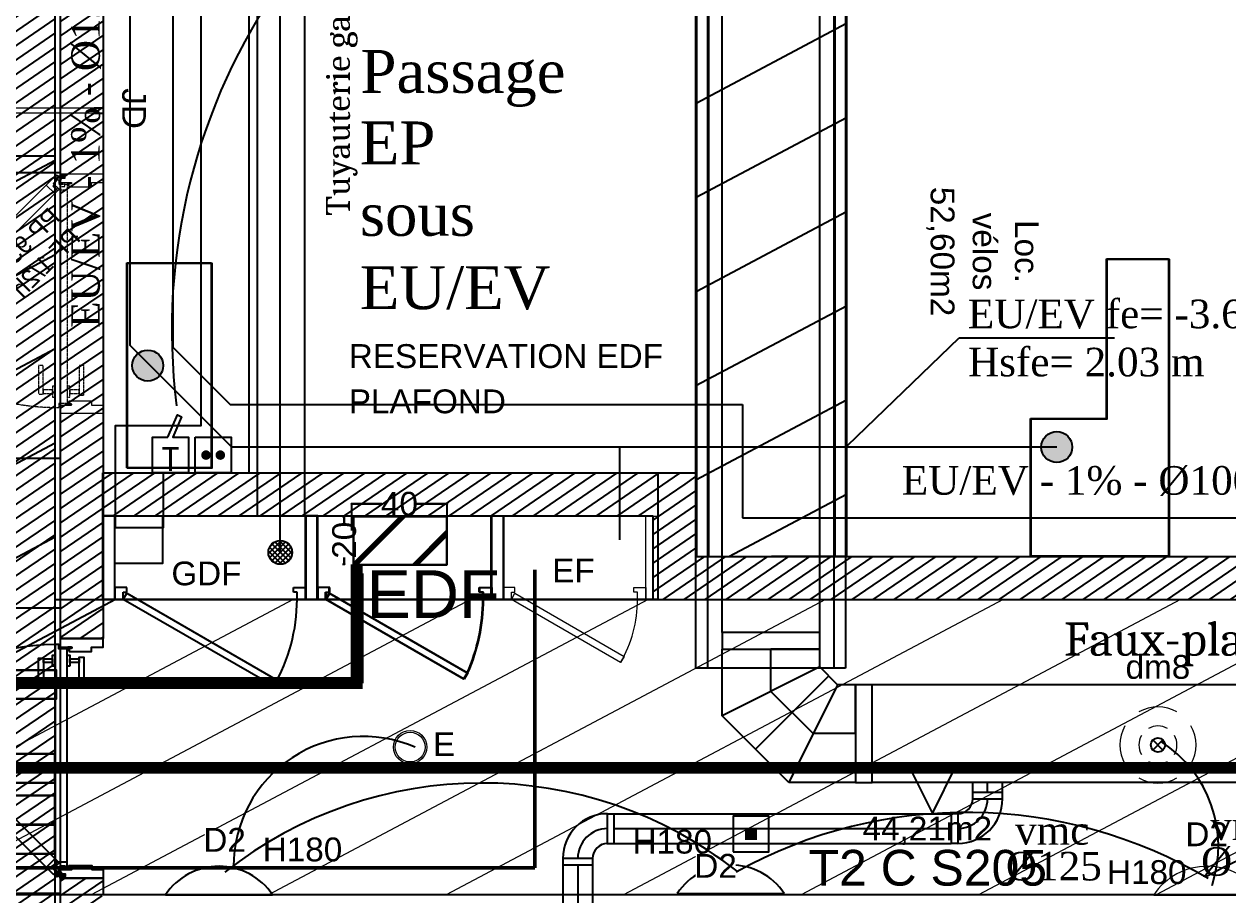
# Model space of a CAD drawing. Header units: millimetres. Extents: x 522027 to 600964, y -380282 to -298602.
# Drawn here: x 565261 to 570315, y -344050 to -340395 of the extents above; entities that cross this region are included whole.
import ezdxf

# ---------------------------------------------------------------- set-up
doc = ezdxf.new("R2010")
doc.units = ezdxf.units.MM
for name, pattern in [('Style de ligne -14', [0.442913, 0.295276, -0.147638]), ('Style de ligne -16', [0.192476, 0.123031, -0.069444]), ('Style de ligne -2', [0.694425, 0.48607, -0.208355])]:
    doc.linetypes.add(name, pattern=pattern)
for name, color, linetype in [('3-BAT C-Niveau -2', 7, 'Continuous'), ('prlm-EAU-EF', 161, 'Continuous'), ('prlm-EAU-EP', 141, 'Continuous'), ('prlm-EAU-EUEV', 25, 'Continuous'), ('prlm-ELEC-BT', 1, 'Continuous'), ('prlm-GAZ', 2, 'Continuous'), ('prlm-GT', 242, 'Continuous'), ('prlm-MOD', 64, 'Continuous'), ('prlm-TELECOM', 3, 'Continuous')]:
    doc.layers.add(name, color=color, linetype=linetype)
for name, color, linetype, lineweight in [('faux plafond', 9, 'Continuous', 15), ('prlm-ELEC-CFO', 1, 'Continuous', 25), ('prlm-VMC', 82, 'Continuous', 25), ('RESERAVTION', 5, 'Continuous', 30)]:
    doc.layers.add(name, color=color, linetype=linetype, lineweight=lineweight)
doc.styles.add('Arial', font='arial.ttf')
doc.styles.add('Futura Book', font='')
doc.styles.add('Geneva', font='arial.ttf')
doc.styles.add('prlm-eau-euev', font='pala.ttf', dxfattribs={"height": 18})
doc.styles.add('prlm-mod', font='cambriaz.ttf', dxfattribs={"height": 18})
doc.styles.add('prlm-vmc', font='pala.ttf', dxfattribs={"height": 14})
doc.styles.get("Standard").update_dxf_attribs({"font": 'arial.ttf'})
doc.styles.get('Futura Book').set_extended_font_data('Futura Book')
doc.dimstyles.get("Standard").update_dxf_attribs({"dimtxt": 100, "dimasz": 2.285, "dimexe": 0.18, "dimexo": 0.0625, "dimgap": 0, "dimtad": 0, "dimtoh": 1, "dimdec": 0, "dimlfac": 0.1, "dimzin": 0, "dimdsep": 46, "dimtxsty": 'Standard', "dimblk": 'ORIGIN', "dimcen": 0.09, "dimclrd": 256, "dimclre": 256, "dimclrt": 256, "dimadec": 0, "dimazin": 0, "dimtfac": 1, "dimtdec": 0, "dimtofl": 0, "dimtmove": 0, "dimatfit": 3, "dimldrblk": 'ORIGIN', "dimfxl": 1, "dimtolj": 1, "dimtzin": 0, "dimlwd": -1, "dimlwe": 25, "dimarcsym": 0})
pattern_1 = [(45, (-1038857.4, 3522301.7), (-2545.5844, 2545.5844), []), (45, (-1038657.4, 3522301.7), (-2545.5844, 2545.5844), []), (45, (-1038457.4, 3522301.7), (-2545.5844, 2545.5844), [])]
pattern_2 = [(34.276399, (505201.977, 142745.115), (-23.42441, 44.173488), [])]

# ---------------------------------------------------------------- blocks, each defined once
blk = doc.blocks.new('Porte 93 PF1_2h')
at = {"color": 7, "linetype": 'Continuous', "lineweight": 18}
blk.add_line((8.17, 11.29), (4.64, 14.82), dxfattribs=at)
at = {"color": 8, "linetype": 'Style de ligne -16', "lineweight": 18, "true_color": 0x808080}
blk.add_line((6.77, 6.09), (6.77, 11.09), dxfattribs=at)
at = {"color": 7, "linetype": 'Continuous', "lineweight": 5}
blk.add_line((1.2, 8.63), (1.2, 9.51), dxfattribs=at)
at = {"color": 7, "linetype": 'Continuous', "lineweight": 13, "flags": 128}
for points in [[(1.58, 11.77), (2.64, 10.71), (3.9, 11.96), (6.38, 9.49), (71.48, 74.59), (69, 77.07), (70.26, 78.33), (69.2, 79.39)], [(0, -9), (0, 9), (3.56, 9), (3.56, 4.19), (4.06, 4.19), (4.06, 5.3), (5.36, 5.3), (5.36, -4.2), (3.56, -4.2), (3.56, -9)], [(100.53, 9), (96.96, 9), (96.96, 4.19), (96.47, 4.19), (96.47, 5.3), (95.16, 5.3), (95.16, -4.2), (96.96, -4.2), (96.96, -9), (100.53, -9)]]:
    blk.add_lwpolyline(points, close=True, dxfattribs=at)
at = {"color": 7, "linetype": 'Continuous', "lineweight": 18, "flags": 128}
for points in [[(60.16, 80.25), (61.58, 78.83), (53.09, 70.35), (51.68, 71.76)], [(61.4, 78.66), (64.17, 75.89), (63.11, 74.83), (60.34, 77.6)], [(65.3, 77.02), (66.07, 76.25), (62.75, 72.93), (61.98, 73.7)], [(67.05, 68.63), (66.28, 69.39), (69.6, 72.72), (70.37, 71.95)], [(70.95, 66.99), (68.18, 69.76), (69.24, 70.82), (72.01, 68.05)], [(64.95, 58.16), (63.54, 59.58), (72.54, 68.58), (73.95, 67.17)], [(4.39, 11.48), (5.05, 12.15), (6.37, 10.83), (5.7, 10.17)], [(3.64, 4.29), (3.64, 5.79), (3.78, 5.93), (4.46, 5.93), (4.88, 5.51), (4.88, 5.39), (3.96, 5.39), (3.96, 4.29)], [(96.89, 4.29), (96.89, 5.79), (96.75, 5.93), (96.07, 5.93), (95.65, 5.51), (95.65, 5.39), (96.57, 5.39), (96.57, 4.29)]]:
    blk.add_lwpolyline(points, close=True, dxfattribs=at)
at = {"color": 8, "linetype": 'Style de ligne -16', "lineweight": 18, "true_color": 0x808080, "flags": 128}
for points in [[(80.3, 16.09), (80.3, 18.09), (92.3, 18.09), (92.3, 16.09)], [(90.55, 12.18), (90.55, 16.09), (92.05, 16.09), (92.05, 12.18)], [(2.45, 11.09), (2.45, 9.59), (4.23, 9.59), (4.23, 6.09), (96.3, 6.09), (96.3, 9.59), (98.08, 9.59), (98.08, 11.09)], [(88.95, 11.09), (88.95, 12.18), (93.65, 12.18), (93.65, 11.09)], [(4.23, 8.91), (5.17, 8.91), (5.17, 7.05), (4.23, 7.05)], [(88.95, 5), (88.95, 6.09), (93.65, 6.09), (93.65, 5)], [(80.3, -0.91), (80.3, 1.09), (92.8, 1.09), (92.8, -0.91)], [(90.55, 1.09), (90.55, 5), (92.05, 5), (92.05, 1.09)]]:
    blk.add_lwpolyline(points, close=True, dxfattribs=at)
at = {"color": 7, "linetype": 'Continuous', "lineweight": 5, "flags": 128}
for points in [[(2.35, 11), (1.87, 10.53, 0.143165), (1.69, 10.87, 0.143165), (1.35, 11.05), (1.82, 11.53)], [(2.45, 10.01), (1.78, 10.01, 0.143165), (1.89, 10.38, 0.143165), (1.78, 10.75), (2.45, 10.75)], [(0.83, 9), (0.83, 9.8, 0.143165), (1.2, 9.69, 0.143165), (1.57, 9.8), (1.57, 9)]]:
    blk.add_lwpolyline(points, format="xyb", close=True, dxfattribs=at)
at = {"color": 7, "linetype": 'Continuous', "lineweight": 18, "flags": 128}
blk.add_lwpolyline([(4.1, 11.37), (3.56, 11.09), (2.95, 10.48), (2.76, 10.68), (3.32, 11.25), (4.04, 11.48), (4.1, 11.37)], dxfattribs=at)
at = {"color": 7, "linetype": 'Continuous', "lineweight": 5, "flags": 128}
for points in [[(0.49, 9), (2.51, 9), (2.51, 8.63), (0.49, 8.63)], [(0.63, 8.63), (1.2, 8.63), (1.2, 6.94), (0.63, 6.94)], [(1.2, 8.63), (1.77, 8.63), (1.77, 6.94), (1.2, 6.94)]]:
    blk.add_lwpolyline(points, close=True, dxfattribs=at)
at = {"color": 8, "linetype": 'Style de ligne -16', "lineweight": 18, "true_color": 0x808080, "flags": 128}
blk.add_lwpolyline([(3.95, 9.03), (3.37, 9.21), (2.51, 9.21), (2.51, 9.49), (3.31, 9.49), (3.99, 9.15), (3.95, 9.03)], dxfattribs=at)
at = {"color": 7, "linetype": 'Continuous', "lineweight": 5}
for radius in [0.689, 0.429]:
    blk.add_circle((1.2, 10.38), radius, dxfattribs=at)
at = {"color": 8, "linetype": 'Style de ligne -16', "lineweight": 18, "true_color": 0x808080}
blk.add_arc((1.2, 10.38), 96.88, 0.4199, 44.5328, dxfattribs=at)
at = {"color": 7, "insert": (13.44, 13.81), "char_height": 7.5516, "attachment_point": 1, "rotation": 45, "line_spacing_factor": 0.962448, "style": 'Futura Book'}
blk.add_mtext('PP 93*204+FP\\PPF 1/2h\\P', dxfattribs=at)
blk = doc.blocks.new('Groupe-157-1')
at = {"color": 7, "linetype": 'Continuous', "lineweight": 13}
for p, q in [((14948.57, -46381.28), (14899.39, -46390.59)), ((14948.94, -46383.23), (14899.76, -46392.54))]:
    blk.add_line(p, q, dxfattribs=at)
at = {"color": 7, "linetype": 'Continuous', "lineweight": 25, "flags": 128}
blk.add_lwpolyline([(14948.57, -46381.28), (14944.96, -46381.96), (14945.33, -46383.91), (14948.94, -46383.23)], dxfattribs=at)
blk = doc.blocks.new('xi.lumd2')
at = {"layer": 'prlm-ELEC-CFO', "color": 0}
blk.add_line((0, 22.49), (0, -22.49), dxfattribs=at)
at = {"layer": 'prlm-ELEC-CFO', "color": 0, "linetype": 'ByBlock', "lineweight": 13}
blk.add_arc((-15.08, 0), 27.08, 303.8441, 56.1559, dxfattribs=at)
blk = doc.blocks.new('xi.BSO')
at = {"layer": 'prlm-ELEC-CFO', "lineweight": 5}
blk.add_hatch(color=0, dxfattribs=at).paths.add_polyline_path([(-2.5, -2.5), (2.5, -2.5), (2.5, 2.5), (-2.5, 2.5)])
at = {"layer": 'prlm-ELEC-CFO', "color": 0, "flags": 128}
blk.add_lwpolyline([(-7.5, -7.5), (7.5, -7.5), (7.5, 7.5), (-7.5, 7.5)], close=True, dxfattribs=at)
blk = doc.blocks.new('xi.pc-sail')
at = {"layer": 'prlm-ELEC-CFO', "color": 0, "linetype": 'ByBlock', "lineweight": -2, "flags": 128}
blk.add_lwpolyline([(-7.5, 15), (7.5, 15), (7.5, 0), (-7.5, 0)], close=True, dxfattribs=at)
at = {"layer": 'prlm-ELEC-CFO', "color": 0, "linetype": 'ByBlock', "lineweight": 5, "const_width": 2}
for points in [[(-4, 7.5, 1), (-2, 7.5, 1)], [(2, 7.5, 1), (4, 7.5, 1)]]:
    blk.add_lwpolyline(points, format="xyb", close=True, dxfattribs=at)
blk = doc.blocks.new('xi.it-sail')
at = {"layer": 'prlm-ELEC-CFO', "color": 0, "linetype": 'ByBlock', "lineweight": -2, "flags": 128}
blk.add_lwpolyline([(-1.07, 15), (2.96, 24.33), (4.64, 23.6), (0.91, 15), (7.5, 15), (7.5, 0), (-7.5, 0), (-7.5, 15)], close=True, dxfattribs=at)
at = {"layer": 'prlm-ELEC-CFO', "color": 0, "linetype": 'ByBlock', "lineweight": -2, "insert": (0, 5.88), "char_height": 10, "width": 15.6384, "attachment_point": 5}
blk.add_mtext('{\\fTrebuchet MS|b0|i0|c0|p34;T}', dxfattribs=at)
blk = doc.blocks.new('xi.dm8')
at = {"layer": 'prlm-ELEC-CFO', "color": 0}
for points in [[(-2.12, 2.12), (2.12, -2.12)], [(2.12, 2.12), (-2.12, -2.12)]]:
    blk.add_lwpolyline(points, dxfattribs=at)
blk.add_circle((0, 0), 3, dxfattribs=at)
at = {"layer": 'prlm-ELEC-CFO', "color": 0, "lineweight": 13}
for radius, start, end in [(16, 60, 120), (16, 150, 210), (8, 60, 120), (16, 330, 30), (8, 150, 210), (8, 330, 30), (8, 240, 300), (16, 240, 300)]:
    blk.add_arc((0, 0), radius, start, end, dxfattribs=at)
blk = doc.blocks.new('xi.lumE')
at = {"layer": 'prlm-ELEC-CFO', "color": 0, "linetype": 'ByBlock', "lineweight": 13}
for radius in [7, 6.25]:
    blk.add_circle((0, 0), radius, dxfattribs=at)
blk = doc.blocks.new('_Origin')
at = {"color": 0, "linetype": 'ByBlock', "lineweight": -2}
blk.add_line((0, 0), (-1, 0), dxfattribs=at)
blk.add_circle((0, 0), 0.5, dxfattribs=at)
blk = doc.blocks.new('*D1166')
at = {"layer": 'Defpoints', "color": 0, "transparency": 16777216}
for p in [(567036.7, -342408.7), (566636.7, -342520.6), (567036.7, -342520.6)]:
    blk.add_point(p, dxfattribs=at)
at = {"layer": 'RESERAVTION', "lineweight": 25, "transparency": 16777216}
for p, q in [((566636.7, -342520.6), (566636.7, -342408.5)), ((567036.7, -342520.6), (567036.7, -342408.5))]:
    blk.add_line(p, q, dxfattribs=at)
at = {"layer": 'RESERAVTION', "transparency": 16777216}
for p, q in [((566638.9, -342408.7), (566763.2, -342408.7)), ((567034.4, -342408.7), (566910.1, -342408.7))]:
    blk.add_line(p, q, dxfattribs=at)
at = {"layer": 'RESERAVTION', "transparency": 16777216, "xscale": 2.285, "yscale": 2.285, "zscale": 2.285, "rotation": 180}
blk.add_blockref('_Origin', (566636.7, -342408.7), dxfattribs=at)
at = {"layer": 'RESERAVTION', "transparency": 16777216, "xscale": 2.285, "yscale": 2.285, "zscale": 2.285}
blk.add_blockref('_Origin', (567036.7, -342408.7), dxfattribs=at)
at = {"layer": 'RESERAVTION', "transparency": 16777216, "insert": (566836.7, -342408.7), "char_height": 100, "attachment_point": 5, "style": 'Arial'}
blk.add_mtext('\\A1;40', dxfattribs=at)
blk = doc.blocks.new('*D1167')
at = {"layer": 'Defpoints', "color": 0, "transparency": 16777216}
for p in [(566598.1, -342461.2), (566598.1, -342661.2), (566605.1, -342661.2)]:
    blk.add_point(p, dxfattribs=at)
at = {"layer": 'RESERAVTION', "lineweight": 25, "transparency": 16777216}
for p, q in [((566598.2, -342461.2), (566605.3, -342461.2)), ((566598.2, -342661.2), (566605.3, -342661.2))]:
    blk.add_line(p, q, dxfattribs=at)
at = {"layer": 'RESERAVTION', "transparency": 16777216}
for p, q in [((566605.1, -342463.5), (566605.1, -342488.9)), ((566605.1, -342658.9), (566605.1, -342633.5))]:
    blk.add_line(p, q, dxfattribs=at)
at = {"layer": 'RESERAVTION', "transparency": 16777216, "xscale": 2.285, "yscale": 2.285, "zscale": 2.285}
for p, rotation in [((566605.1, -342461.2), 90), ((566605.1, -342661.2), 270)]:
    blk.add_blockref('_Origin', p, dxfattribs=dict(at, rotation=rotation))
at = {"layer": 'RESERAVTION', "transparency": 16777216, "insert": (566605.1, -342561.2), "char_height": 100, "attachment_point": 5, "rotation": 90, "style": 'Arial'}
blk.add_mtext('\\A1;20', dxfattribs=at)

msp = doc.modelspace()

# ---------------------------------------------------------------- hatches: boundary and pattern name
at = {"layer": '3-BAT C-Niveau -2'}
h = msp.add_hatch(dxfattribs=at)
h.set_pattern_fill('MURS MACONNERIE-2', color=256, scale=10, angle=-10.7236, style=0, pattern_type=2)
h.set_pattern_definition([(34.276399, (505201.977, 142710.897), (-23.42441, 44.173488), [])])
h.paths.add_polyline_path([(565211.5, -369569.5), (565391.5, -369769.5), (565391.5, -326721.9), (565211.5, -326721.9)])
h = msp.add_hatch(dxfattribs=at)
h.set_pattern_fill('MURS MACONNERIE-2', color=256, scale=10, angle=-10.7236, style=0, pattern_type=2)
h.set_pattern_definition(pattern_2)
h.paths.add_polyline_path([(565591.7, -335955.6), (565411.7, -335755.6), (565412.4, -342974.1), (565592.4, -342974)])
h = msp.add_hatch(dxfattribs=at)
h.set_pattern_fill('BA 13', color=256, scale=10, angle=-10.7236, style=0, pattern_type=2)
h.set_pattern_definition([(207.93621, (505019.33, 142779.7), (-142.2261, 319.79952), [])])
h.paths.add_polyline_path([(565594.5, -336585.2), (568084.4, -336585.3), (568081.6, -342629.2), (568714.4, -342628.8), (568714.4, -335955.3), (565594.5, -335955.2)])
h = msp.add_hatch(dxfattribs=at)
h.set_pattern_fill('MURS MACONNERIE-2', color=256, scale=10, angle=-10.7236, style=0, pattern_type=2)
h.set_pattern_definition(pattern_2)
h.paths.add_polyline_path([(567901.6, -342459.6), (568081.7, -342279.6), (565592.3, -342279.6), (565592.4, -342459.6)])
h = msp.add_hatch(dxfattribs=at)
h.set_pattern_fill('MURS MACONNERIE-2', color=256, scale=10, angle=-10.7236, style=0, pattern_type=2)
h.set_pattern_definition(pattern_2)
h.paths.add_polyline_path([(567901.6, -342809.2), (568081.6, -342629.2), (568081.7, -342279.6), (567901.6, -342459.6)])
h = msp.add_hatch(dxfattribs=at)
h.set_pattern_fill('MURS MACONNERIE-2', color=256, scale=10, angle=-10.7236, style=0, pattern_type=2)
h.set_pattern_definition(pattern_2)
h.paths.add_polyline_path([(568081.6, -342629.2), (567901.6, -342809.2), (576422.8, -342809.2), (576422.8, -342629.2)])
h = msp.add_hatch(dxfattribs=at)
h.set_pattern_fill('MURS MACONNERIE-2', color=256, scale=10, angle=-10.7236, style=0, pattern_type=2)
h.set_pattern_definition(pattern_2)
h.paths.add_polyline_path([(565592.5, -343979.3), (565412.5, -343979.3), (565412.5, -344229.3), (565592.5, -344049.3)])
h = msp.add_hatch(dxfattribs=at)
h.set_pattern_fill('MURS MACONNERIE-2', color=256, scale=10, angle=-10.7236, style=0, pattern_type=2)
h.set_pattern_definition(pattern_2)
h.paths.add_polyline_path([(565591.7, -344229.3), (565411.7, -344049.3), (565411, -350942.7), (565591, -350942.7)])
at = {"layer": 'prlm-EAU-EUEV'}
for points in [[(565844.9, -341827.4, 1), (565714.9, -341828.3, 1)], [(569597, -342235, -1), (569597, -342105, -1)]]:
    msp.add_hatch(color=256, dxfattribs=at).paths.add_polyline_path(points)
at = {"layer": 'RESERAVTION'}
h = msp.add_hatch(dxfattribs=at)
h.set_pattern_fill('JIS_RC_18', color=256, scale=10, angle=-10.7236)
h.set_pattern_definition([(45, (-1038857.36, 3522301.7), (-127.279221, 127.279221), []), (45, (-1038847.36, 3522301.7), (-127.279221, 127.279221), []), (45, (-1038837.36, 3522301.7), (-127.279221, 127.279221), [])])
h.paths.add_polyline_path([(567035.9, -342461.2), (566643.7, -342461.2), (566643.7, -342664.1), (567035.9, -342664.1)])
h.paths.add_polyline_path([(566708.9, -342662.6), (566708.9, -342457.2), (566502.8, -342457.2), (566502.8, -342662.6)], flags=9)
h = msp.add_hatch(dxfattribs=at)
h.set_pattern_fill('JIS_RC_18', color=256, scale=200, angle=-10.7236)
h.set_pattern_definition(pattern_1)
h.paths.add_polyline_path([(567035.9, -342461.2), (566643.7, -342461.2), (566643.7, -342664.1), (567035.9, -342664.1)])
h.paths.add_polyline_path([(566708.9, -342662.6), (566708.9, -342457.2), (566502.8, -342457.2), (566502.8, -342662.6)], flags=9)
h = msp.add_hatch(dxfattribs=at)
h.set_pattern_fill('JIS_RC_18', color=256, scale=200, angle=-10.7236)
h.set_pattern_definition(pattern_1)
h.paths.add_polyline_path([(571189.3, -344277.4), (571189.9, -344278.5), (571188.5, -344277.8, 0.254585), (571159.2, -344331.6, 1), (571287.4, -344331.6, 0.589424)])
h.paths.add_polyline_path([(571415.8, -344331.5, 1), (571543.9, -344331.5, 1)])
h.paths.add_polyline_path([(571996.1, -344298.1), (571674.5, -344298.1), (571608.6, -344359.1), (571608.6, -344395.4), (571996.1, -344395.4)])
h.paths.add_polyline_path([(565211.5, -343876.8), (565389.3, -343876.8), (565389.3, -343755.5), (565211.5, -343755.5), (565211.5, -343821.6), (565224.9, -343822.9), (565211.5, -343823.8)])
h.paths.add_polyline_path([(565389.3, -343632.4), (565211.5, -343632.4), (565211.5, -343753.8), (565389.3, -343753.8)], flags=17)
h.paths.add_polyline_path([(565389.2, -343516.4), (565211.5, -343516.4), (565211.5, -343579.2), (565389.2, -343579.2)], flags=17)
h.paths.add_polyline_path([(565391.5, -343167.6), (565217.3, -343167.6), (565217.3, -343227.2), (565391.5, -343227.2)])
h.paths.add_polyline_path([(565391.5, -343105.8), (565217.3, -343105.8), (565217.3, -343167.6), (565391.5, -343167.6)])
h.paths.add_polyline_path([(565389.2, -343457.8), (565211.5, -343457.8), (565211.5, -343479.6), (565226.8, -343491), (565211.5, -343485.6), (565211.5, -343516.4), (565389.2, -343516.4)], flags=17)
h.paths.add_polyline_path([(565476.7, -343759.3), (564852.4, -343135.1), (564740.1, -343247.5), (565364.4, -343871.7)], flags=9)
h = msp.add_hatch(dxfattribs=at)
h.set_pattern_fill('JIS_RC_18', color=256, scale=200, angle=-10.7236)
h.set_pattern_definition(pattern_1)
h.paths.add_polyline_path([(565389.2, -343516.4), (565211.5, -343516.4), (565211.5, -343579.2), (565389.2, -343579.2)])
h.paths.add_polyline_path([(565389.3, -343632.4), (565211.5, -343632.4), (565211.5, -343719.5), (565245.8, -343753.8), (565389.3, -343753.8)])
h.paths.add_polyline_path([(565391.5, -343579.2), (565211.5, -343579.2), (565211.5, -343632.4), (565391.5, -343632.4)])
h.paths.add_polyline_path([(565389.3, -343755.5), (565247.5, -343755.5), (565368.8, -343876.8), (565389.3, -343876.8)])

# ---------------------------------------------------------------- linework, layer by layer
at = {"linetype": 'Continuous'}
for p, q in [((565641.6, -342459.2), (566441.6, -342459.2)), ((565641.6, -342759.2), (565641.6, -342809.2)), ((565691.6, -342759.2), (565641.6, -342759.2)), ((565691.6, -342779.2), (565691.6, -342759.2)), ((566391.6, -342759.2), (566441.6, -342759.2)), ((566391.6, -342779.2), (566391.6, -342759.2)), ((566441.6, -342759.2), (566441.6, -342809.2)), ((565641.6, -342809.2), (565676.6, -342809.2)), ((565676.6, -342779.2), (565691.6, -342779.2)), ((565676.6, -342809.2), (565676.6, -342779.2)), ((566406.6, -342779.2), (566391.6, -342779.2)), ((566406.6, -342809.2), (566406.6, -342779.2)), ((566441.6, -342809.2), (566406.6, -342809.2))]:
    msp.add_line(p, q, dxfattribs=at)
for p, q in [((566491.6, -342459.2), (567221.6, -342459.2)), ((566494.3, -342459.2), (567224.3, -342459.2)), ((566541.6, -342759.2), (566491.6, -342759.2)), ((566491.6, -342759.2), (566491.6, -342809.2)), ((566544.3, -342759.2), (566494.3, -342759.2)), ((566494.3, -342759.2), (566494.3, -342809.2)), ((566541.6, -342779.2), (566541.6, -342759.2)), ((566544.3, -342779.2), (566544.3, -342759.2)), ((567171.6, -342779.2), (567171.6, -342759.2)), ((567171.6, -342759.2), (567221.6, -342759.2)), ((567174.3, -342779.2), (567174.3, -342759.2)), ((567174.3, -342759.2), (567224.3, -342759.2)), ((567221.6, -342759.2), (567221.6, -342809.2)), ((567224.3, -342759.2), (567224.3, -342809.2)), ((566491.6, -342809.2), (566526.6, -342809.2)), ((566494.3, -342809.2), (566529.3, -342809.2)), ((566526.6, -342809.2), (566526.6, -342779.2)), ((566526.6, -342779.2), (566541.6, -342779.2)), ((566526.6, -342809.2), (566541.6, -342783.2)), ((567106.2, -343143.8), (566526.6, -342809.2)), ((566529.3, -342809.2), (566529.3, -342779.2)), ((566529.3, -342779.2), (566544.3, -342779.2)), ((566529.3, -342809.2), (566544.3, -342783.2)), ((567108.9, -343143.8), (566529.3, -342809.2)), ((566541.6, -342783.2), (567121.2, -343117.8)), ((566544.3, -342783.2), (567123.9, -343117.8)), ((567186.6, -342779.2), (567171.6, -342779.2)), ((567189.3, -342779.2), (567174.3, -342779.2)), ((567186.6, -342809.2), (567186.6, -342779.2)), ((567221.6, -342809.2), (567186.6, -342809.2)), ((567189.3, -342809.2), (567189.3, -342779.2)), ((567224.3, -342809.2), (567189.3, -342809.2)), ((567121.2, -343117.8), (567106.2, -343143.8)), ((567123.9, -343117.8), (567108.9, -343143.8)), ((565389.6, -343897.6), (565354.3, -343933)), ((565416.2, -343967.3), (565407.4, -343967.3))]:
    msp.add_line(p, q)
at = {"linetype": 'Continuous', "lineweight": 18}
for p, q in [((567271.6, -342459.6), (567871.6, -342459.6)), ((567321.6, -342759.6), (567271.6, -342759.6)), ((567271.6, -342759.6), (567271.6, -342809.6)), ((567321.6, -342779.6), (567321.6, -342759.6)), ((567821.6, -342779.6), (567821.6, -342759.6)), ((567821.6, -342759.6), (567871.6, -342759.6)), ((567871.6, -342759.6), (567871.6, -342809.6)), ((567271.6, -342809.6), (567306.6, -342809.6)), ((567306.6, -342809.6), (567306.6, -342779.6)), ((567306.6, -342779.6), (567321.6, -342779.6)), ((567306.6, -342809.6), (567321.6, -342783.6)), ((567765.6, -343074.6), (567306.6, -342809.6)), ((567321.6, -342783.6), (567780.6, -343048.6)), ((567836.6, -342779.6), (567821.6, -342779.6)), ((567836.6, -342809.6), (567836.6, -342779.6)), ((567871.6, -342809.6), (567836.6, -342809.6)), ((567780.6, -343048.6), (567765.6, -343074.6))]:
    msp.add_line(p, q, dxfattribs=at)
at = {"ltscale": 50.8}
msp.add_line((565441.6, -343911.6), (565391.6, -343911.6), dxfattribs=at)
at = {"linetype": 'Continuous', "flags": 128}
for points in [[(565641.6, -342809.2), (565641.6, -342459.2), (565591.6, -342459.2), (565591.6, -342809.2)], [(565641.6, -342459.2), (565841.6, -342459.2), (565841.6, -342659.2), (565641.6, -342659.2)], [(566491.6, -342809.2), (566441.6, -342809.2), (566441.6, -342459.2), (566491.6, -342459.2)], [(565691.6, -342783.2), (566323.8, -343148.2), (566308.8, -343174.2), (565676.6, -342809.2)]]:
    msp.add_lwpolyline(points, close=True, dxfattribs=at)
at = {"flags": 128}
for points in [[(566491.6, -342809.2), (566491.6, -342459.2), (566441.6, -342459.2), (566441.6, -342809.2)], [(566494.3, -342809.2), (566494.3, -342459.2), (566444.3, -342459.2), (566444.3, -342809.2)], [(567271.6, -342809.2), (567221.6, -342809.2), (567221.6, -342459.2), (567271.6, -342459.2)], [(567274.3, -342809.2), (567224.3, -342809.2), (567224.3, -342459.2), (567274.3, -342459.2)], [(565412.4, -342974.1), (565412.4, -343009.7), (565460.5, -343009.7), (565460.5, -343014.7), (565449.4, -343014.7), (565449.4, -343027.7), (565544.4, -343027.7), (565544.4, -343009.7), (565592.4, -343009.7), (565592.4, -342974)], [(565459.5, -343010.5), (565444.5, -343010.5), (565443.1, -343011.9), (565443.1, -343018.7), (565447.3, -343022.9), (565448.5, -343022.9), (565448.5, -343013.7), (565459.5, -343013.7)], [(565384.8, -343963.5), (565395.4, -343952.9), (565382.9, -343940.3), (565407.6, -343915.6), (564756.5, -343264.6), (564731.8, -343289.4), (564719.2, -343276.8), (564708.6, -343287.4)], [(565387.7, -343935.5), (565381, -343928.8), (565394.2, -343915.7), (565400.8, -343922.3)], [(565592.5, -343979.3), (565412.5, -343979.3), (565412.5, -343943.7), (565460.6, -343943.7), (565460.6, -343938.7), (565449.5, -343938.7), (565449.5, -343925.7), (565544.5, -343925.7), (565544.5, -343943.7), (565592.5, -343943.7)], [(565459.6, -343942.9), (565444.6, -343942.9), (565443.2, -343941.5), (565443.2, -343934.7), (565447.4, -343930.5), (565448.6, -343930.5), (565448.6, -343939.7), (565459.6, -343939.7)], [(565412.5, -343974.4), (565412.5, -343954.2), (565416.2, -343954.2), (565416.2, -343974.4)], [(565416.2, -343967.3), (565416.2, -343961.6), (565433.1, -343961.6), (565433.1, -343967.3)], [(565416.2, -343973), (565416.2, -343967.3), (565433.1, -343967.3), (565433.1, -343973)]]:
    msp.add_lwpolyline(points, close=True, dxfattribs=at)
at = {"linetype": 'Continuous', "lineweight": 18, "flags": 128}
for points in [[(567271.6, -342809.6), (567271.6, -342459.6), (567221.6, -342459.6), (567221.6, -342809.6)], [(567921.6, -342809.6), (567871.6, -342809.6), (567871.6, -342459.6), (567921.6, -342459.6)]]:
    msp.add_lwpolyline(points, close=True, dxfattribs=at)
at = {"ltscale": 50.8, "flags": 128}
for points in [[(565391.6, -343954.8), (565406.6, -343954.8), (565406.6, -343937), (565441.6, -343937), (565441.5, -343016.4), (565406.5, -343016.4), (565406.5, -342998.6), (565391.5, -342998.6)], [(565341.5, -343176.4), (565321.5, -343176.4), (565321.5, -343056.4), (565341.5, -343056.4)], [(565380.6, -343073.9), (565341.5, -343073.9), (565341.5, -343058.9), (565380.6, -343058.9)], [(565391.5, -343089.9), (565380.6, -343089.9), (565380.6, -343042.9), (565391.5, -343042.9)], [(565452.4, -343089.9), (565441.5, -343089.9), (565441.5, -343042.9), (565452.4, -343042.9)], [(565491.5, -343073.8), (565452.4, -343073.9), (565452.4, -343058.9), (565491.5, -343058.8)], [(565511.5, -343176.3), (565491.5, -343176.3), (565491.5, -343051.3), (565511.5, -343051.3)], [(565413.4, -343937), (565413.4, -343927.6), (565432, -343927.6), (565432, -343937)]]:
    msp.add_lwpolyline(points, close=True, dxfattribs=at)
at = {"flags": 128}
for points in [[(565392.5, -343955.9), (565397.2, -343960.6, 0.143165), (565393.8, -343962.5, 0.143165), (565392, -343965.8), (565387.2, -343961.1)], [(565402.4, -343954.8), (565402.4, -343961.5, 0.143165), (565398.7, -343960.4, 0.143165), (565395, -343961.5), (565395, -343954.8)], [(565412.5, -343971), (565404.5, -343971, 0.143165), (565405.6, -343967.3, 0.143165), (565404.5, -343963.6), (565412.5, -343963.6)]]:
    msp.add_lwpolyline(points, format="xyb", close=True, dxfattribs=at)
msp.add_lwpolyline([(565388.8, -343938.3), (565391.6, -343943.7), (565397.7, -343949.8), (565395.7, -343951.8), (565390, -343946.1), (565387.7, -343938.9), (565388.8, -343938.3)], dxfattribs=at)
at = {"ltscale": 50.8, "flags": 128}
msp.add_lwpolyline([(565412.2, -343939.8), (565410.4, -343945.6), (565410.4, -343954.2), (565407.6, -343954.2), (565407.6, -343946.2), (565411, -343939.4), (565412.2, -343939.8)], dxfattribs=at)
for radius in [6.89, 4.29]:
    msp.add_circle((565398.7, -343967.3), radius)
at = {"linetype": 'Continuous'}
msp.add_arc((565676.6, -342809.2), 730, 329.9995, 359.9995, dxfattribs=at)
for centre, end in [((566426.6, -342809.2), 360), ((566429.3, -342809.2), 0)]:
    msp.add_arc(centre, 760, 336.0423, end)
at = {"linetype": 'Continuous', "lineweight": 18}
msp.add_arc((567306.6, -342809.6), 530, 330, 360, dxfattribs=at)
at = {"ltscale": 50.8}
msp.add_arc((565398.7, -343967.3), 968.8, 90.4257, 134.5386, dxfattribs=at)
at = {"layer": '3-BAT C-Niveau -2'}
for p, q in [((565391.5, -369735.3), (565391.5, -326687.6)), ((565391.5, -351142.7), (565391.5, -333501.1)), ((565411.7, -335755.6), (565412.4, -342974.1)), ((565411.7, -335755.6), (565412.4, -342974.1)), ((565591.7, -335955.6), (565592.4, -342974)), ((565591.7, -336355.6), (565592.3, -341998.7)), ((565592.3, -342098.7), (565592.3, -342279.6)), ((568081.7, -342279.6), (565592.3, -342279.6)), ((568081.7, -342279.6), (565592.3, -342279.6)), ((568081.6, -342629.2), (568081.7, -342279.6)), ((568081.6, -342629.2), (568081.7, -342279.6)), ((565592.4, -342459.6), (565592.4, -342974)), ((567901.6, -342459.6), (565592.4, -342459.6)), ((567901.6, -342459.6), (565592.4, -342459.6)), ((567901.6, -342809.2), (567901.6, -342459.6)), ((567901.6, -342809.2), (567901.6, -342459.6)), ((568081.6, -342629.2), (576422.8, -342629.2)), ((568081.6, -342629.2), (572561, -342629.2)), ((567901.6, -342809.2), (576422.8, -342809.2)), ((567901.6, -342809.2), (576422.8, -342809.2)), ((565412.4, -342974.1), (565592.4, -342974)), ((565412.5, -343979.3), (565412.5, -344229.3)), ((565412.5, -343979.3), (565412.5, -344229.3)), ((565412.5, -343979.3), (565592.5, -343979.3)), ((565592.5, -343979.3), (565592.5, -344049.3)), ((565592.5, -343979.3), (565592.5, -344049.3)), ((565699.3, -344049.3), (563714.3, -344049.3)), ((565411.7, -344049.3), (565411, -350942.7)), ((565411.7, -344049.3), (565411, -350942.7))]:
    msp.add_line(p, q, dxfattribs=at)
at = {"layer": '3-BAT C-Niveau -2', "color": 9}
for p, q in [((565391.5, -340967.5), (559810, -343927.2)), ((565391.5, -341362.7), (560325, -344049.3)), ((565391.5, -341757.9), (561070.3, -344049.3)), ((565391.5, -342153.1), (561815.6, -344049.3)), ((565391.5, -342548.3), (562560.9, -344049.3)), ((565644.7, -342809.3), (563306.2, -344049.3))]:
    msp.add_line(p, q, dxfattribs=at)
at = {"layer": '3-BAT C-Niveau -2', "ltscale": 50.8, "flags": 128}
for points in [[(565644.4, -342509.2), (565644.4, -342079.2), (566004.2, -342078.9), (566004.2, -335955.3), (572165.6, -335955.3), (572165.6, -335654), (572365.6, -335654), (572365.6, -336155.3), (566204.2, -336155.3), (566204.2, -342278.7), (565844.4, -342279), (565844.4, -342509.2)], [(565412.2, -341018), (565412.2, -342218), (563212.2, -342218), (563212.2, -341018)], [(565412.2, -342844.3), (565412.2, -344044.3), (563212.2, -344044.3), (563212.2, -342844.3)]]:
    msp.add_lwpolyline(points, close=True, dxfattribs=at)
for points in [[(568109.3, -335653), (568109.3, -336183.3), (566239.3, -336183.3), (566239.2, -342458.8), (566439.2, -342458.8), (566439.3, -336383.3), (568299.3, -336383.3), (568299.3, -335653)], [(565594.5, -336585.2), (568084.4, -336585.3), (568081.6, -342629.2), (568714.4, -342628.8), (568714.4, -335955.3), (565594.5, -335955.2)], [(564423.5, -344049.3), (564423.5, -344049.3), (559810, -344049.3), (559810, -342598.1), (557671.7, -342598.1), (557671.7, -340948), (565391.5, -340948)], [(565391.5, -342809.3), (587324.3, -342809.2), (587324.3, -344049.2), (564423.5, -344049.3)]]:
    msp.add_lwpolyline(points, dxfattribs=at)
at = {"layer": '3-BAT C-Niveau -2', "flags": 128}
for points in [[(565591.6, -342278.7), (567921.6, -342278.7), (567921.6, -342809.2), (565591.6, -342809.2)], [(569074.6, -343704.5), (568977.2, -343509.5), (569172.2, -343509.6)]]:
    msp.add_lwpolyline(points, close=True, dxfattribs=at)
at = {"layer": 'faux plafond'}
for p, q in [((566390, -342809.3), (564051.5, -344049.3)), ((567135.3, -342809.3), (564796.8, -344049.3)), ((567880.6, -342809.3), (565542.1, -344049.3)), ((568625.9, -342809.3), (566287.4, -344049.3)), ((569371.2, -342809.3), (567032.7, -344049.3)), ((570116.5, -342809.3), (567778, -344049.3)), ((570861.8, -342809.2), (568523.3, -344049.3)), ((571607.2, -342809.2), (569268.6, -344049.3)), ((572352.5, -342809.2), (570014, -344049.3))]:
    msp.add_line(p, q, dxfattribs=at)
at = {"layer": 'prlm-EAU-EF', "lineweight": 50, "ltscale": 100}
for p, q in [((567405.3, -343936.1), (567405.3, -342685.2)), ((550975.3, -343936.1), (567405.3, -343936.1))]:
    msp.add_line(p, q, dxfattribs=at)
at = {"layer": 'prlm-EAU-EP', "ltscale": 20}
for p, q in [((565885.7, -339761.2), (565885.7, -341750.7)), ((565885.7, -341750.7), (566126.1, -341991.1)), ((566126.1, -341991.1), (568276.9, -341991.1)), ((568276.9, -341991.1), (568276.9, -342466.4)), ((568276.9, -342466.4), (573524.5, -342466.4))]:
    msp.add_line(p, q, dxfattribs=at)
at = {"layer": 'prlm-EAU-EUEV', "ltscale": 50}
for p, q in [((565706.1, -341743.7), (565706.1, -337968.6)), ((566132.3, -342170), (565706.1, -341743.7)), ((569597, -342170), (566132.3, -342170)), ((567762, -342560), (567762, -342170))]:
    msp.add_line(p, q, dxfattribs=at)
at = {"layer": 'prlm-EAU-EUEV'}
for p, q in [((568718.8, -342163), (569186.8, -341712.2)), ((569186.8, -341712.2), (569839, -341712.2))]:
    msp.add_line(p, q, dxfattribs=at)
for centre in [(565779.9, -341827.9), (569597, -342170)]:
    msp.add_circle(centre, 65, dxfattribs=at)
msp.add_solid([(568719.9, -342164.2), (568711.6, -342170), (568717.6, -342161.8)], dxfattribs=at)
at = {"layer": 'prlm-ELEC-BT', "ltscale": 100}
for p, q in [((566655.5, -343166.2), (566655.5, -342669.7)), ((551745.3, -343166.2), (566655.5, -343166.2))]:
    msp.add_line(p, q, dxfattribs=at)
at = {"layer": 'prlm-ELEC-BT', "linetype": 'Style de ligne -14', "ltscale": 300, "const_width": 50}
msp.add_lwpolyline([(566656.9, -342662.2), (566656.9, -343160.7), (551761.3, -343160.7), (551761.3, -326882.8), (542747, -326882.8)], dxfattribs=at)
at = {"layer": 'prlm-ELEC-BT', "lineweight": 25, "const_width": 10}
msp.add_lwpolyline([(566681.7, -342699.4), (566681.7, -343156.4), (551754.6, -343156.4)], dxfattribs=at)
at = {"layer": 'prlm-ELEC-CFO'}
for p, q in [((565854.1, -344049.6), (566304, -344049.6)), ((568003, -344043.9), (568452.9, -344043.9))]:
    msp.add_line(p, q, dxfattribs=at)
for centre, radius, start, end in [((568432.4, -341679.7), 2551.4, 103.2881, 187.14), ((566079.1, -344200.5), 270.8, 33.8441, 146.1559), ((568227.9, -344194.7), 270.8, 33.8441, 146.1559)]:
    msp.add_arc(centre, radius, start, end, dxfattribs=at)
at = {"layer": 'prlm-GAZ', "ltscale": 0.8}
msp.add_line((566336.5, -342612), (566336.5, -336277.2), dxfattribs=at)
at = {"layer": 'prlm-GAZ'}
for p, q in [((566286.7, -342616.9), (566341.3, -342562.3)), ((566291.7, -342634.3), (566358.8, -342567.3)), ((566292, -342589.1), (566313.5, -342567.6)), ((566381.2, -342634.3), (566314.2, -342567.3)), ((566386.2, -342616.9), (566331.6, -342562.3)), ((566380.9, -342589.1), (566359.4, -342567.6)), ((566341.3, -342661.8), (566286.7, -342607.2)), ((566358.8, -342656.8), (566291.7, -342589.7)), ((566301.1, -342647.4), (566371.8, -342576.7)), ((566371.8, -342647.4), (566301.1, -342576.7)), ((566314.2, -342656.8), (566381.2, -342589.7)), ((566331.6, -342661.8), (566386.2, -342607.2)), ((566313.5, -342656.5), (566292, -342634.9)), ((566359.4, -342656.5), (566380.9, -342634.9))]:
    msp.add_line(p, q, dxfattribs=at)
msp.add_circle((566336.5, -342612), 50, dxfattribs=at)
at = {"layer": 'prlm-GT'}
for p, q in [((565691.4, -341397.3), (566046, -341397.3)), ((565691.4, -342257.3), (565691.4, -341397.3)), ((566046, -341397.3), (566046, -342257.3)), ((569806, -342049.7), (569806, -341379.7)), ((569806, -341379.7), (570066, -341379.7)), ((570066, -341379.7), (570066, -342627.7)), ((569486, -342049.7), (569806, -342049.7)), ((569486, -342627.7), (569486, -342049.7)), ((566046, -342257.3), (565691.4, -342257.3)), ((570066, -342627.7), (569486, -342627.7))]:
    msp.add_line(p, q, dxfattribs=at)
for points in [[(565694.2, -341398.7), (566048.7, -341398.7), (566048.7, -342258.7), (565694.2, -342258.7)], [(569488.7, -342051.1), (569808.7, -342051.1), (569808.7, -341381.1), (570068.7, -341381.1), (570068.7, -342629.2), (569488.7, -342629.2)]]:
    msp.add_lwpolyline(points, close=True, dxfattribs=at)
at = {"layer": 'prlm-MOD', "ltscale": 25}
for p, q in [((568714.3, -335955.7), (568714.3, -342629.2)), ((568664.3, -336005.7), (568664.3, -342629.2)), ((568134.3, -336535.7), (568134.3, -342629.2)), ((568084.3, -336585.7), (568084.3, -342629.2)), ((568084.3, -342629.2), (568399.3, -342629.2)), ((568714.3, -342629.2), (568399.3, -342629.2))]:
    msp.add_line(p, q, dxfattribs=at)
at = {"layer": 'prlm-MOD'}
for p, q in [((568710.2, -336424.4), (568710.2, -343097.8)), ((568660.2, -336474.4), (568660.2, -343097.8)), ((568130.2, -337004.3), (568130.2, -343097.8)), ((568080.2, -337054.3), (568080.2, -343097.8)), ((568710.2, -343097.8), (568080.2, -343097.8))]:
    msp.add_line(p, q, dxfattribs=at)
at = {"layer": 'prlm-TELECOM', "linetype": 'Style de ligne -2', "ltscale": 300, "const_width": 50, "flags": 128}
msp.add_lwpolyline([(542734.6, -327235.6), (551491.4, -327235.6), (551491.4, -343516.4), (571430.6, -343516.4), (571430.6, -344249.1)], dxfattribs=at)
at = {"layer": 'prlm-VMC'}
for p, q in [((568601.6, -342947.9), (568601.6, -336814.2)), ((568191.6, -342947.9), (568191.6, -337019.2)), ((568601.6, -342947.9), (568191.6, -342947.9)), ((568191.6, -342947.9), (568191.6, -343017.9)), ((568601.6, -343017.9), (568601.6, -342947.9)), ((568191.6, -343297.9), (568191.6, -343017.9)), ((568191.6, -343017.9), (568601.6, -343017.9)), ((568396.6, -343195.4), (568396.6, -343017.9)), ((568601.6, -343017.9), (568396.6, -343017.9)), ((568601.6, -343092.9), (568601.6, -343017.9)), ((568601.6, -343092.9), (568191.6, -343297.9)), ((568676.6, -343167.9), (568601.6, -343092.9)), ((568639.1, -343130.4), (568331.6, -343437.9)), ((568676.6, -343167.9), (568471.6, -343577.9)), ((568751.6, -343167.9), (568676.6, -343167.9)), ((568751.6, -343372.9), (568751.6, -343167.9)), ((568821.6, -343167.9), (568751.6, -343167.9)), ((568751.6, -343167.9), (568751.6, -343577.9)), ((568821.6, -343577.9), (568821.6, -343167.9)), ((568574.1, -343372.9), (568396.6, -343195.4)), ((568471.6, -343577.9), (568191.6, -343297.9)), ((568751.6, -343372.9), (568574.1, -343372.9)), ((568751.6, -343577.9), (568471.6, -343577.9)), ((568751.6, -343577.9), (568821.6, -343577.9)), ((584011.1, -343577.9), (568821.6, -343577.9)), ((569243.8, -343618.2), (569243.8, -343577.9)), ((569306.3, -343618.2), (569306.3, -343577.9)), ((569368.8, -343618.2), (569368.8, -343577.9)), ((569243.8, -343646.3), (569243.8, -343618.2)), ((569243.8, -343618.2), (569368.8, -343618.2)), ((569368.8, -343646.3), (569368.8, -343618.2)), ((569243.8, -343646.3), (569368.8, -343646.3)), ((567709.6, -343708.9), (567738.6, -343708.8)), ((567710.5, -343833.8), (567710.5, -343708.8)), ((567738.6, -343833.8), (567738.6, -343708.8)), ((567738.6, -343708.8), (569153.1, -343708.8)), ((569183.5, -343708.7), (569153.1, -343708.8)), ((569153.1, -343708.8), (569153.1, -343833.8)), ((569181.3, -343708.8), (569181.3, -343833.8)), ((567738.6, -343771.3), (569153.1, -343771.3)), ((567708.2, -343833.9), (567738.6, -343833.8)), ((567738.6, -343833.8), (569153.1, -343833.8)), ((569182.2, -343833.7), (569153.1, -343833.8)), ((567523, -343896.3), (567523, -343924.5)), ((567648, -343896.3), (567523, -343896.3)), ((567648, -343924.5), (567523, -343924.5)), ((567523, -343924.5), (567523, -344480)), ((567585.5, -343924.5), (567585.5, -344480)), ((567648, -343896.3), (567648, -343924.5)), ((567648, -343924.5), (567648, -344480))]:
    msp.add_line(p, q, dxfattribs=at)
at = {"layer": 'prlm-VMC', "ltscale": 0.05}
for centre, start, end in [((569181.3, -343646.3), 270, 0), ((567710.5, -343896.3), 90, 180)]:
    msp.add_arc(centre, 125, start, end, dxfattribs=at)
at = {"layer": 'prlm-VMC'}
for centre, radius, start, end in [((569181.3, -343646.3), 62.5, 270, 0), ((569181.3, -343646.3), 187.5, 270, 0), ((567710.5, -343896.3), 187.5, 90, 180), ((567710.5, -343896.3), 62.5, 90, 180)]:
    msp.add_arc(centre, radius, start, end, dxfattribs=at)
at = {"layer": 'RESERAVTION'}
for points in [[(566643.7, -342461.2), (567035.9, -342461.2), (567035.9, -342664.1), (566643.7, -342664.1)], [(565217.3, -343105.8), (565396, -343105.8), (565396, -343227.2), (565217.3, -343227.2)], [(565210.5, -343457.8), (565389.2, -343457.8), (565389.2, -343579.2), (565210.5, -343579.2)], [(565210.5, -343632.4), (565389.3, -343632.4), (565389.3, -343753.8), (565210.5, -343753.8)], [(565210.5, -343755.5), (565389.3, -343755.5), (565389.3, -343876.8), (565210.5, -343876.8)]]:
    msp.add_lwpolyline(points, close=True, dxfattribs=at)

# ---------------------------------------------------------------- block references
at = {"layer": '3-BAT C-Niveau -2', "yscale": 10, "zscale": 10}
for name, p, xscale, rotation in [('Groupe-157-1', (505019.3, 142779.7), 10, 349.2763985886067), ('Porte 93 PF1_2h', (565502.2, -341024.3), -10, 90.00579793896374)]:
    msp.add_blockref(name, p, dxfattribs=dict(at, xscale=xscale, rotation=rotation))
at = {"layer": 'prlm-ELEC-CFO', "xscale": 10, "yscale": 10, "zscale": 10}
for name, p, rotation in [('xi.it-sail', (565875.5, -342278.7), 359.9999933325072), ('xi.dm8', (570021.6, -343420.4), 89.9999999999995), ('xi.lumd2', (570229.1, -344049.6), 89.99999999994786)]:
    msp.add_blockref(name, p, dxfattribs=dict(at, rotation=rotation))
for name, p in [('xi.pc-sail', (566054.6, -342278.7)), ('xi.lumE', (566881.7, -343429.3))]:
    msp.add_blockref(name, p, dxfattribs=at)

# ---------------------------------------------------------------- texts
at = {"char_height": 99.66, "width": 556.525, "attachment_point": 5, "line_spacing_factor": 0.72537, "style": 'Geneva'}
for s, insert, rotation in [('GDF', (566026.2, -342701.1), 359.9995), ('EF', (567567.4, -342688.4), 360)]:
    msp.add_mtext(s, dxfattribs=dict(at, insert=insert, rotation=rotation))
at = {"layer": '3-BAT C-Niveau -2', "color": 7, "style": 'Arial'}
for s, height, p in [('44,21m2', 100, (568781.4, -343821.2)), ('T2 C S205', 150, (568554.5, -344010.7))]:
    msp.add_text(s, height=height, rotation=360, dxfattribs=at).set_placement(p)
at = {"layer": '3-BAT C-Niveau -2', "char_height": 100, "rotation": 270, "style": 'Arial'}
for s, insert, attachment_point, line_spacing_factor in [('JD', (565772.5, -340749.1), 2, 0.834288), ('Loc. \\Pvélos\\P52,60m2\\P', (569284.9, -341349.3), 5, 1.060906)]:
    msp.add_mtext(s, dxfattribs=dict(at, insert=insert, attachment_point=attachment_point, line_spacing_factor=line_spacing_factor))
at = {"layer": 'prlm-EAU-EUEV', "style": 'prlm-eau-euev'}
for s, height, rotation, p in [('EU/EV - 1%%% - Ø125', 120, 90, (565578.6, -341669.4)), ('Passage', 180, 360, (566673.3, -340683.4)), ('EP', 180, 360, (566670.5, -340983.4)), ('sous', 180, 360, (566670.4, -341283.4)), ('EU/EV', 180, 360, (566670.5, -341591.2))]:
    msp.add_text(s, height=height, rotation=rotation, dxfattribs=at).set_placement(p)
for s, p in [('EU/EV fe= -3.60 / 0.00', (569223.7, -341671.2)), ('Hsfe= 2.03 m', (569224, -341873.2)), ('EU/EV - 1%%% - Ø100', (568946.3, -342369.9))]:
    msp.add_text(s, height=120, dxfattribs=at).set_placement(p)
at = {"layer": 'prlm-ELEC-BT', "ltscale": 25}
msp.add_text('EDF', height=200, dxfattribs=at).set_placement((566698.8, -342886.9))
at = {"layer": 'prlm-ELEC-CFO', "style": 'Arial'}
for p in [(566262.7, -343908.9), (569807.7, -344003.9)]:
    msp.add_text('H180', height=100, dxfattribs=at).set_placement(p)
at = {"layer": 'prlm-GAZ', "style": 'prlm-mod'}
msp.add_text('Tuyauterie gaz acier calibre 100', height=100, rotation=90, dxfattribs=at).set_placement((566628.6, -341199.6))
at = {"layer": 'prlm-VMC', "style": 'prlm-vmc'}
for s, p in [('vmc', (569421.5, -343838.9)), ('Ø125', (569383.2, -343988.9))]:
    msp.add_text(s, height=120, dxfattribs=at).set_placement(p)
at = {"layer": 'RESERAVTION', "style": 'Arial'}
for s, p in [('RESERVATION EDF', (566624, -341838.1)), ('PLAFOND', (566624, -342028.1))]:
    msp.add_text(s, height=100, dxfattribs=at).set_placement(p)

# ---------------------------------------------------------------- dimensions: what is measured, and where the dimension line sits
at = {"layer": 'RESERAVTION'}
dim = msp.add_linear_dim(base=(567036.7, -342408.7), p1=(566636.7, -342520.6), p2=(567036.7, -342520.6), dimstyle='Standard', override={"dimtxsty": 'Arial'}, dxfattribs=at)
dim.commit()
dim.dimension.update_dxf_attribs({"geometry": '*D1166', "text_midpoint": (566836.7, -342408.7)})
dim = msp.add_linear_dim(base=(566605.1, -342661.2), p1=(566598.1, -342461.2), p2=(566598.1, -342661.2), angle=90, dimstyle='Standard', override={"dimtxsty": 'Arial'}, dxfattribs=at)
dim.commit()
dim.dimension.update_dxf_attribs({"geometry": '*D1167', "text_midpoint": (566605.1, -342561.2)})

# ---------------------------------------------------------------- next in the draw order: texts
at = {"layer": 'prlm-ELEC-CFO', "char_height": 100, "attachment_point": 2, "line_spacing_factor": 0.8, "style": 'Arial', "bg_fill": 3, "box_fill_scale": 0.95, "bg_fill_color": 256, "bg_fill_transparency": 0}
for s, insert in [('dm8', (570021.6, -343042.6)), ('E', (567024.4, -343367.2)), ('D2', (566102.7, -343768.8)), ('D2', (570226.1, -343745.2)), ('D2', (568164.2, -343877.7))]:
    msp.add_mtext(s, dxfattribs=dict(at, insert=insert))

# ---------------------------------------------------------------- next in the draw order: linework, layer by layer
at = {"layer": 'prlm-ELEC-CFO', "lineweight": 25}
for centre, radius, start, end in [((566684.7, -343928.6), 544.2, 66.391, 180.2637), ((569753, -343845.8), 522.5, 341.668, 57.2437), ((567182.3, -345320.6), 1740.6, 51.9663, 128.2703), ((571378.1, -346082.7), 2404.6, 60.7157, 118.6288), ((569217.9, -345696.6), 1993.1, 59.4161, 119.0436)]:
    msp.add_arc(centre, radius, start, end, dxfattribs=at)
at = {"layer": 'prlm-VMC'}
msp.add_line((584011.1, -343167.9), (568821.6, -343167.9), dxfattribs=at)

# ---------------------------------------------------------------- next in the draw order: block references
at = {"layer": 'prlm-ELEC-CFO', "xscale": 10, "yscale": 10, "zscale": 10}
msp.add_blockref('xi.BSO', (568312.8, -343793.9), dxfattribs=at)

# ---------------------------------------------------------------- next in the draw order: texts
at = {"layer": 'faux plafond', "style": 'prlm-mod'}
msp.add_text('Faux-plafond CF2H', height=140, dxfattribs=at).set_placement((569627.2, -343046))
at = {"layer": 'prlm-ELEC-CFO', "style": 'Arial'}
msp.add_text('H180', height=100, dxfattribs=at).set_placement((567815.5, -343876.1))
at = {"layer": 'prlm-VMC', "style": 'prlm-vmc'}
for s, p in [('vmc', (570241.2, -343819.3)), ('Ø125', (570202.9, -343969.3))]:
    msp.add_text(s, height=120, dxfattribs=at).set_placement(p)

doc.saveas('drawing.dxf')
